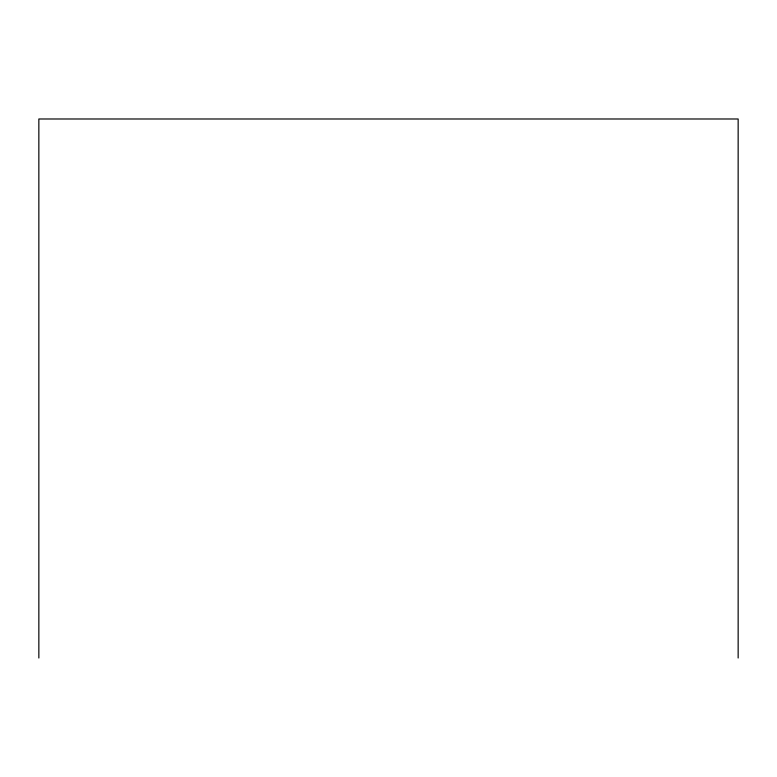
<?xml version="1.0" encoding="UTF-8"?>
<svg xmlns="http://www.w3.org/2000/svg" width="777" height="777" viewBox="0 0 777 777"><rect width="100%" height="100%" fill="white"/><g stroke="black" fill="none" stroke-linecap="round" stroke-linejoin="round"><path stroke-width="1.17" d="M738.15 658.012L738.15 118.988L38.85 118.988L38.85 658.012"/></g></svg>
